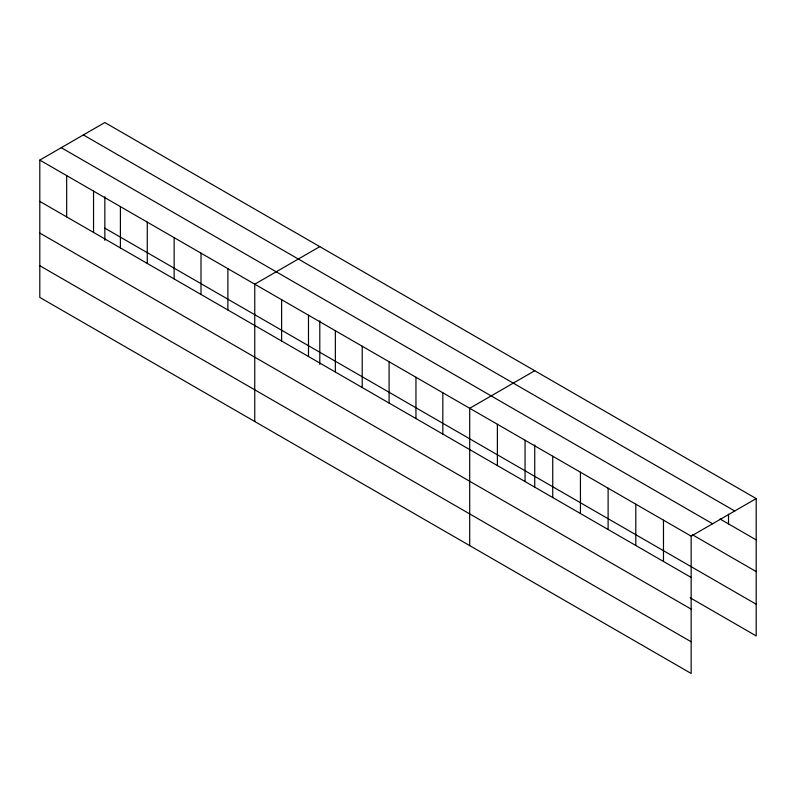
<?xml version="1.0" encoding="UTF-8"?>
<svg xmlns="http://www.w3.org/2000/svg" width="796" height="796" viewBox="0 0 796 796"><rect width="100%" height="100%" fill="white"/><g stroke="black" fill="none" stroke-linecap="round" stroke-linejoin="round"><path stroke-width="1.19" d="M691.157 609.129L691.157 536.146L39.8 160.086L39.8 297.405L691.157 673.466L691.157 609.129L39.8 233.069M690.192 597.796L756.2 635.914L756.2 498.595L104.843 122.534L39.8 160.086M319.793 246.641L254.75 284.192L254.75 421.502M534.733 370.737L469.7 408.288L469.7 545.598M691.157 536.146L756.2 498.595M83.381 134.932L734.738 510.992M720.002 518.992L756.2 539.897M61.262 147.698L712.619 523.758M692.321 534.693L756.2 571.578M104.843 228.163L756.2 604.224M39.8 201.388L691.157 577.448M39.8 265.715L691.157 641.775M728.519 514.196L728.519 523.907M663.476 520.166L663.476 561.459M635.795 504.186L635.795 545.479M608.114 488.197L608.114 529.499M580.433 472.217L580.433 513.519M552.742 456.237L552.742 497.53M534.733 444.924L534.733 487.331M525.062 440.248L525.062 481.55M497.381 424.268L497.381 465.57M442.825 392.776L442.825 434.069M415.96 377.264L415.96 418.557M389.095 361.752L389.095 403.045M362.22 346.24L362.22 387.533M335.355 330.728L335.355 372.021M319.793 320.828L319.793 364.449M308.49 315.216L308.49 356.509M281.615 299.704L281.615 340.996M227.885 268.68L227.885 309.972M201.01 253.158L201.01 294.46M174.145 237.646L174.145 278.948M147.27 222.134L147.27 263.436M120.405 206.622L120.405 247.924M104.843 196.731L104.843 240.352M93.54 191.11L93.54 232.412M66.665 175.598L66.665 216.9"/></g></svg>
